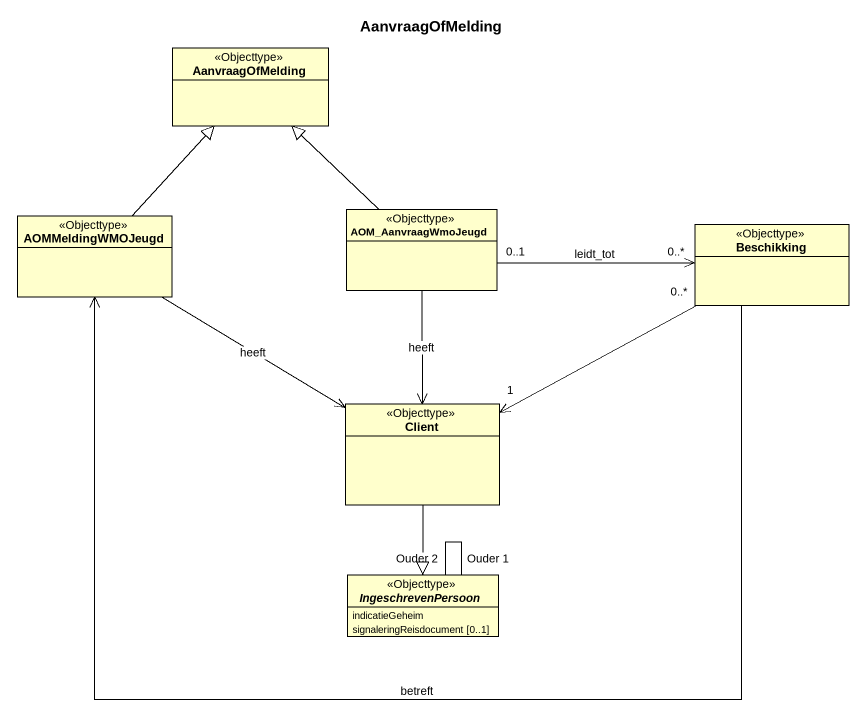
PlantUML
@startuml
title AanvraagOfMelding
hide circle
hide empty members
class AanvraagOfMelding <<Objecttype>>
class AOMMeldingWMOJeugd <<Objecttype>>
class AOM_AanvraagWmoJeugd <<Objecttype>>
class Beschikking <<Objecttype>>
class Client <<Objecttype>>
abstract class IngeschrevenPersoon <<Objecttype>> {
  indicatieGeheim
  signaleringReisdocument [0..1]
}
AOMMeldingWMOJeugd -up-|> AanvraagOfMelding
AOMMeldingWMOJeugd --> Client : heeft
AOM_AanvraagWmoJeugd -up-|> AanvraagOfMelding
AOM_AanvraagWmoJeugd "0..1" -right-> "0..*" Beschikking : leidt_tot
AOM_AanvraagWmoJeugd --> Client : heeft
Beschikking -left-> AOMMeldingWMOJeugd : betreft
Beschikking "0..*" -left-> "1" Client
Client --|> IngeschrevenPersoon
IngeschrevenPersoon -- IngeschrevenPersoon : Ouder 1
IngeschrevenPersoon -- IngeschrevenPersoon : Ouder 2
@enduml
